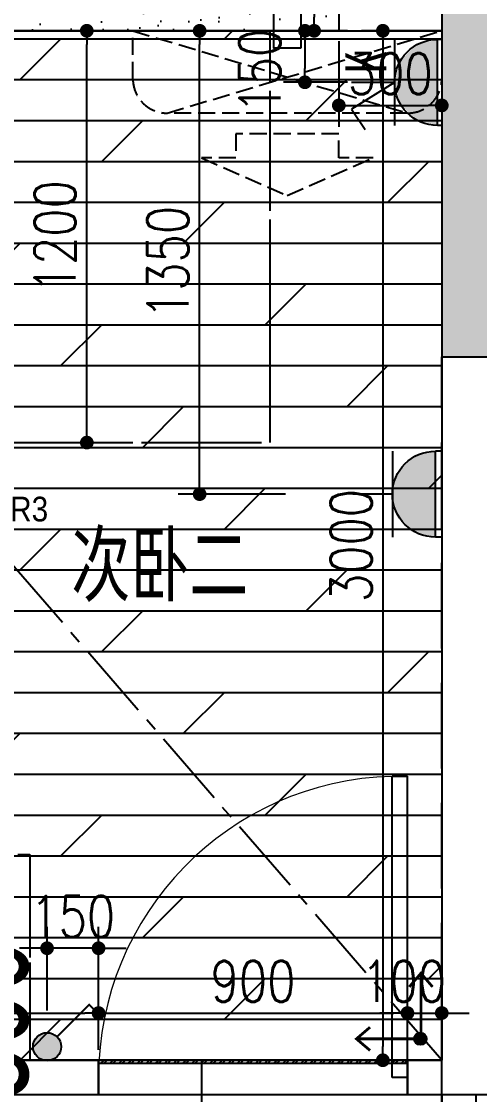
# Model space of a CAD drawing. Header units: inches. Extents: x -2597087 to 134135, y -662679 to 20000.
# Drawn here: x 11245 to 12580, y -12177 to -9050 of the extents above; entities that cross this region are included whole.
import ezdxf
from ezdxf.enums import TextEntityAlignment as Align

# ---------------------------------------------------------------- set-up
doc = ezdxf.new("R2010")
doc.units = ezdxf.units.IN
doc.header["$LTSCALE"] = 100
doc.header["$MEASUREMENT"] = 0
for name, pattern in [('$0$DASH', [0.35, 0.25, -0.1]), ('__DASH', [0.35, 0.25, -0.1]), ('CENTER', [50.8, 31.75, -6.35, 6.35, -6.35]), ('CENTER2', [1.125, 0.75, -0.125, 0.125, -0.125]), ('DASH', [0.35, 0.25, -0.1]), ('DASHDOT2', [12.7, 6.35, -3.175, 0, -3.175]), ('HIDDENX2', [0.75, 0.5, -0.25])]:
    doc.linetypes.add(name, pattern=pattern)
doc.layers.get('0').update_dxf_attribs({"linetype": 'CONTINUOUS'})
doc.layers.get('Defpoints').update_dxf_attribs({"linetype": 'CONTINUOUS'})
for name, color, linetype in [('-04给水图层', 142, 'CENTER'), ('00-墙填充', 8, 'CONTINUOUS'), ('00-墙实线', 6, 'CONTINUOUS'), ('00-梁编号', 2, 'CONTINUOUS'), ('00-梁虚线', 4, 'DASH'), ('Air Conditioner空调机', 147, 'CONTINUOUS'), ('DOOR', 4, 'CONTINUOUS'), ('EQUIP-动力', 3, 'CONTINUOUS'), ('EQUIP-照明', 3, 'CONTINUOUS'), ('floor', 8, 'CONTINUOUS'), ('PUB_HATCH', 8, 'CONTINUOUS'), ('RC', 1, 'CONTINUOUS'), ('WALL', 7, 'CONTINUOUS'), ('wall-dim', 3, 'CONTINUOUS'), ('WC', 1, 'CONTINUOUS'), ('WINDOW', 4, 'CONTINUOUS'), ('天花开线', 4, 'CONTINUOUS'), ('家具', 1, 'DASH'), ('空调', 8, 'CONTINUOUS')]:
    doc.layers.add(name, color=color, linetype=linetype)
doc.layers.add('PUB_TEXT', color=2, linetype='CONTINUOUS', lineweight=0)
doc.styles.add('_TCH_LABEL', font='COMPLEX', dxfattribs={"bigfont": 'GBCBIG'})
doc.styles.add('st', font='', dxfattribs={"width": 0.7})
doc.styles.get("Standard").update_dxf_attribs({"font": 'txt.shx', "width": 0.8, "bigfont": 'GBCBIG.shx'})
doc.styles.add('STYLE1', font='stylu.ttf')
doc.styles.add('宋体', font='', dxfattribs={"width": 0.8})
doc.styles.add('结构海文', font='haiwenrs2015.shx', dxfattribs={"width": 0.7, "bigfont": 'haiwenhz.shx'})
doc.styles.get('st').set_extended_font_data('SimSun')
doc.styles.get('宋体').set_extended_font_data('SimSun')
doc.dimstyles.new('50', dxfattribs={"dimscale": 50, "dimtxt": 2.4, "dimasz": 0.8, "dimexe": 1.25, "dimexo": 0.6, "dimgap": 0.65, "dimtad": 1, "dimdec": 0, "dimdsep": 46, "dimtxsty": 'Standard', "dimblk1": 'DOT', "dimblk2": 'DOT', "dimsah": 1, "dimcen": 2.5, "dimclrd": 3, "dimclre": 3, "dimclrt": 3, "dimadec": 0, "dimazin": 0, "dimtfac": 1, "dimtdec": 0, "dimtix": 1, "dimtmove": 2, "dimatfit": 0, "dimldrblk": 'DOT', "dimfxl": 5, "dimfxlon": 1, "dimarcsym": 0})

# ---------------------------------------------------------------- blocks, each defined once
blk = doc.blocks.new('$DorLib2D$00000001')
for p, q in [((0.45, 0.975), (0.5, 0.975)), ((0.45, 0), (0.45, 0.975)), ((0.5, 0), (0.5, 0.975)), ((0.5, 0), (0.45, 0))]:
    blk.add_line(p, q)
at = {"lineweight": 13}
blk.add_arc((0.475, 0), 0.975, 91.4693, 180, dxfattribs=at)
blk = doc.blocks.new('A$C65142D5C')
at = {"layer": '空调', "linetype": 'DASH', "ltscale": 2}
for p, q in [((240, 100), (0, 900)), ((0, 0), (240, 800))]:
    blk.add_line(p, q, dxfattribs=at)
blk.add_lwpolyline([(0, 0), (0, 900), (140, 900, -0.414214), (240, 800), (240, 100, -0.414214), (140, 0)], format="xyb", close=True, dxfattribs=at)
blk.add_lwpolyline([(370, 700), (370, 600), (300, 600), (300, 300), (370, 300), (370, 200), (480, 450)], close=True, dxfattribs=at)
blk = doc.blocks.new('DFG44EWDSDFG')
at = {"layer": 'PUB_HATCH'}
blk.add_hatch(color=6, dxfattribs=at).paths.add_polyline_path([(12469.9, -10027.5), (12669.9, -10027.5), (12669.9, -8477.5), (13169.9, -8477.5), (13169.9, -8277.5), (12469.9, -8277.5)])
at = {"layer": 'Air Conditioner空调机'}
blk.add_lwpolyline([(12059.9, -9127.5), (12059.9, -8824.8), (11979.9, -8824.8), (11979.9, -9127.5)], close=True, dxfattribs=at)
at = {"layer": 'WALL', "color": 7}
for p, q in [((12469.9, -8277.5), (12469.9, -10027.5)), ((12469.9, -10027.5), (12669.9, -10027.5))]:
    blk.add_line(p, q, dxfattribs=at)
at = {"layer": 'WALL'}
for p, q in [((12169.9, -8877.5), (12169.9, -9077.5)), ((12169.9, -9077.5), (12269.9, -9077.5)), ((12469.9, -9077.5), (12269.9, -9077.5)), ((12469.9, -9077.5), (12469.9, -12077.5)), ((11469.9, -12077.5), (9869.9, -12077.5)), ((11469.9, -12177.5), (11469.9, -12077.5)), ((12469.9, -12077.5), (12369.9, -12077.5)), ((12369.9, -12077.5), (12369.9, -12177.5)), ((9669.9, -12177.5), (11469.9, -12177.5)), ((12369.9, -12177.5), (12569.9, -12177.5)), ((12569.9, -12177.5), (12719.9, -12177.5))]:
    blk.add_line(p, q, dxfattribs=at)
at = {"layer": 'WINDOW'}
blk.add_line((12169.9, -9077.5), (9869.9, -9077.5), dxfattribs=at)
at = {"layer": 'DOOR', "xscale": 900, "yscale": 900, "zscale": -900}
blk.add_blockref('$DorLib2D$00000001', (11919.9, -12127.5), dxfattribs=at)
at = {"layer": '空调', "rotation": 269.9999999066185}
blk.add_blockref('A$C65142D5C', (11569.9, -9077.5), dxfattribs=at)
blk = doc.blocks.new('_Dot')
at = {"color": 0, "linetype": 'ByBlock', "lineweight": -2}
blk.add_line((-0.5, 0), (-1, 0), dxfattribs=at)
at = {"color": 0, "linetype": 'ByBlock', "const_width": 0.5}
blk.add_lwpolyline([(-0.25, 0, 1), (0.25, 0, 1)], format="xyb", close=True, dxfattribs=at)
blk = doc.blocks.new('*D423')
at = {"layer": 'Defpoints', "color": 0, "transparency": 16777216}
for p in [(11092.6, -9077.5), (11435.7, -9077.5), (11092.6, -10277.5)]:
    blk.add_point(p, dxfattribs=at)
at = {"layer": 'WC', "color": 3, "lineweight": -2, "transparency": 16777216}
for p, q in [((11185.7, -9077.5), (11498.2, -9077.5)), ((11435.7, -10237.5), (11435.7, -9117.5)), ((11185.7, -10277.5), (11498.2, -10277.5))]:
    blk.add_line(p, q, dxfattribs=at)
at = {"layer": 'WC', "color": 3, "lineweight": -2, "transparency": 16777216, "xscale": 40, "yscale": 40, "zscale": 40}
for p, rotation in [((11435.7, -9077.5), 90), ((11435.7, -10277.5), 270)]:
    blk.add_blockref('_Dot', p, dxfattribs=dict(at, rotation=rotation))
at = {"layer": 'WC', "color": 3, "transparency": 16777216, "insert": (11343.2, -9677.5), "char_height": 120, "attachment_point": 5, "rotation": 90}
blk.add_mtext('1200', dxfattribs=at)
blk = doc.blocks.new('*D438')
at = {"layer": 'Defpoints', "color": 0, "transparency": 16777216}
for p in [(11319.9, -11751.1), (11319.9, -11962.5), (11469.9, -12003.4)]:
    blk.add_point(p, dxfattribs=at)
at = {"layer": 'EQUIP-照明', "color": 3, "lineweight": -2, "transparency": 16777216}
for p, q in [((11319.9, -11932.5), (11319.9, -11688.6)), ((11469.9, -11973.4), (11469.9, -11688.6)), ((11279.9, -11751.1), (11239.9, -11751.1)), ((11469.9, -11751.1), (11319.9, -11751.1)), ((11509.9, -11751.1), (11549.9, -11751.1))]:
    blk.add_line(p, q, dxfattribs=at)
at = {"layer": 'EQUIP-照明', "color": 3, "lineweight": -2, "transparency": 16777216, "xscale": 40, "yscale": 40, "zscale": 40}
blk.add_blockref('_Dot', (11319.9, -11751.1), dxfattribs=at)
at = {"layer": 'EQUIP-照明', "color": 3, "lineweight": -2, "transparency": 16777216, "xscale": 40, "yscale": 40, "zscale": 40, "rotation": 180}
blk.add_blockref('_Dot', (11469.9, -11751.1), dxfattribs=at)
at = {"layer": 'EQUIP-照明', "color": 3, "transparency": 16777216, "insert": (11394.9, -11658.6), "char_height": 120, "attachment_point": 5}
blk.add_mtext('150', dxfattribs=at)
blk = doc.blocks.new('VDFS12A2FAS')
at = {"linetype": 'ByBlock', "lineweight": -2}
h = blk.add_hatch(color=0, dxfattribs=at)
edge = h.paths.add_edge_path()
edge.add_arc((0, 0), 0.818, 0, 360)
at = {"color": 0, "linetype": 'ByBlock', "lineweight": -2}
for p, q in [((0.578, 0.578), (2.454, 2.454)), ((2.454, 2.454), (3.009, 1.899))]:
    blk.add_line(p, q, dxfattribs=at)
at = {"const_width": 0.118}
blk.add_lwpolyline([(0.578, 0.578), (2.454, 2.454), (3.009, 1.899)], dxfattribs=at)
at = {"color": 0, "linetype": 'ByBlock', "lineweight": -2}
blk.add_circle((0, 0), 0.818, dxfattribs=at)
blk = doc.blocks.new('DREGFDS34DFDFDFFDDFDF')
at = {"layer": 'EQUIP-动力', "color": 8, "linetype": '__DASH', "ltscale": 10}
for p, q in [((39989.1, -9077.5), (37889.2, -9077.5)), ((39989.1, -10277.5), (39989.1, -9077.5)), ((37889.2, -10277.5), (39989.1, -10277.5)), ((37889.2, -11477.7), (39289.2, -11477.7)), ((39289.2, -11477.7), (39289.2, -12077.5)), ((39289.2, -12077.5), (37889.2, -12077.5))]:
    blk.add_line(p, q, dxfattribs=at)
blk = doc.blocks.new('safre2cdas')
at = {"linetype": 'ByBlock', "lineweight": -2}
h = blk.add_hatch(color=0, dxfattribs=at)
edge = h.paths.add_edge_path()
edge.add_ellipse((-141.7, 0), major_axis=(-88.6, 88.6), ratio=1, start_angle=135, end_angle=315, ccw=False)
edge.add_line((-141.7, -125.2), (-141.7, 125.2))
at = {"color": 0, "linetype": 'ByBlock', "lineweight": -2}
for p, q in [((-160.3, 125.2), (-141.7, 125.2)), ((-141.7, 125.2), (-141.7, -125.2)), ((-16.4, -125.2), (-16.4, 125.2)), ((-16.4, 0), (98.6, 0)), ((-160.3, -125.2), (-141.7, -125.2))]:
    blk.add_line(p, q, dxfattribs=at)
at = {"color": 0, "linetype": 'ByBlock', "lineweight": -2, "extrusion": (0, 0, -1)}
blk.add_ellipse((-141.7, 0), major_axis=(88.6, 88.6), ratio=1, start_param=-0.785398, end_param=2.356194, dxfattribs=at)
blk = doc.blocks.new('*D502')
at = {"layer": 'Defpoints', "color": 0, "transparency": 16777216}
for p in [(11764.4, -9077.5), (12112.4, -9077.5), (12112.4, -10427.7)]:
    blk.add_point(p, dxfattribs=at)
at = {"layer": 'EQUIP-动力', "color": 3, "lineweight": -2, "transparency": 16777216}
for p, q in [((12014.4, -9077.5), (11701.9, -9077.5)), ((11764.4, -10387.7), (11764.4, -9117.5)), ((12014.4, -10427.7), (11701.9, -10427.7))]:
    blk.add_line(p, q, dxfattribs=at)
at = {"layer": 'EQUIP-动力', "color": 3, "lineweight": -2, "transparency": 16777216, "xscale": 40, "yscale": 40, "zscale": 40}
for p, rotation in [((11764.4, -9077.5), 90), ((11764.4, -10427.7), 270)]:
    blk.add_blockref('_Dot', p, dxfattribs=dict(at, rotation=rotation))
at = {"layer": 'EQUIP-动力', "color": 3, "transparency": 16777216, "insert": (11671.9, -9752.6), "char_height": 120, "attachment_point": 5, "rotation": 90}
blk.add_mtext('1350', dxfattribs=at)
blk = doc.blocks.new('*D503')
at = {"layer": 'Defpoints', "color": 0, "transparency": 16777216}
for p in [(12224.8, -9077.5), (12071.1, -9227.5), (12224.8, -9227.5)]:
    blk.add_point(p, dxfattribs=at)
at = {"layer": 'EQUIP-动力', "color": 3, "lineweight": -2, "transparency": 16777216}
for p, q in [((12194.8, -9077.5), (12008.6, -9077.5)), ((12071.1, -9117.5), (12071.1, -9187.5)), ((12194.8, -9227.5), (12008.6, -9227.5))]:
    blk.add_line(p, q, dxfattribs=at)
at = {"layer": 'EQUIP-动力', "color": 3, "lineweight": -2, "transparency": 16777216, "xscale": 40, "yscale": 40, "zscale": 40}
for p, rotation in [((12071.1, -9077.5), 90), ((12071.1, -9227.5), 270)]:
    blk.add_blockref('_Dot', p, dxfattribs=dict(at, rotation=rotation))
at = {"layer": 'EQUIP-动力', "color": 3, "transparency": 16777216, "insert": (11939.8, -9194.9), "char_height": 120, "attachment_point": 5, "rotation": 90}
blk.add_mtext('150', dxfattribs=at)
blk = doc.blocks.new('HJ1')
for p, q in [((-337.8, 478), (-337.8, 444.2)), ((-337.8, 444.2), (337.8, 444.2)), ((337.8, 478), (337.8, 444.2)), ((337.8, 106.4), (-337.8, 106.4)), ((0, 106.4), (-209.3, -232)), ((0, 106.4), (0, -231.4)), ((-209.3, -232), (-370.8, -122.7))]:
    blk.add_line(p, q)
blk.add_arc((0, 444.2), 337.8, 180, 0)
for points in [[(292.6, 275.3), (-292.6, 275.3), (337.8, 444.2), (-337.8, 444.2)], [(168.9, 151.7), (-168.9, 151.7), (292.6, 275.3), (-292.6, 275.3)], [(0, 106.4), (0, 106.4), (168.9, 151.7), (-168.9, 151.7)]]:
    blk.add_solid(points)
at = {"style": '_TCH_LABEL', "flags": 9}
blk.add_attdef('A', (0, -231.4), '', height=0.0135, dxfattribs=at)
blk = doc.blocks.new('h54h5h56j56')
at = {"layer": '-04给水图层', "color": 8, "linetype": '$0$DASH', "ltscale": 5}
for p, q in [((35375, 15596.3), (33275.1, 15596.3)), ((35375, 14396.3), (35375, 15596.3)), ((33275.1, 14396.3), (35375, 14396.3)), ((33275.1, 13196), (34675.1, 13196)), ((34675.1, 13196), (34675.1, 12596.3)), ((34675.1, 12596.3), (33275.1, 12596.3))]:
    blk.add_line(p, q, dxfattribs=at)
blk = doc.blocks.new('pkgds')
blk.add_hatch(color=1).paths.add_polyline_path([(162250.7, -60662.2, 1), (162296, -60662.2, 1)])
at = {"color": 1, "const_width": 10}
for points in [[(162317.9, -60473.2), (162275.5, -60423.6), (162233.1, -60473.2)], [(162275.5, -60639.7), (162275.5, -60423.6)], [(162090.3, -60704.9), (162040.7, -60662.5), (162090.3, -60620.1)], [(162250.7, -60662.5), (162040.7, -60662.5)]]:
    blk.add_lwpolyline(points, dxfattribs=at)
at = {"color": 1}
blk.add_circle((162273.4, -60662.2), 22.6, dxfattribs=at)
blk = doc.blocks.new('*D578')
at = {"layer": 'Defpoints', "color": 0, "transparency": 16777216}
for p in [(9669.9, -12177.5), (11469.9, -12177.5), (9669.9, -12393.9)]:
    blk.add_point(p, dxfattribs=at)
at = {"layer": 'wall-dim', "color": 3, "lineweight": -2, "transparency": 16777216}
for p, q in [((9669.9, -12207.5), (9669.9, -12456.4)), ((11469.9, -12207.5), (11469.9, -12456.4)), ((11429.9, -12393.9), (9709.9, -12393.9))]:
    blk.add_line(p, q, dxfattribs=at)
at = {"layer": 'wall-dim', "color": 3, "lineweight": -2, "transparency": 16777216, "xscale": 40, "yscale": 40, "zscale": 40, "rotation": 180}
blk.add_blockref('_Dot', (9669.9, -12393.9), dxfattribs=at)
at = {"layer": 'wall-dim', "color": 3, "lineweight": -2, "transparency": 16777216, "xscale": 40, "yscale": 40, "zscale": 40}
blk.add_blockref('_Dot', (11469.9, -12393.9), dxfattribs=at)
at = {"layer": 'wall-dim', "color": 3, "transparency": 16777216, "insert": (10569.9, -12301.4), "char_height": 120, "attachment_point": 5}
blk.add_mtext('1800', dxfattribs=at)
blk = doc.blocks.new('*D585')
at = {"layer": 'Defpoints', "color": 0, "transparency": 16777216}
for p in [(11469.9, -11940), (9869.9, -12077.5), (11469.9, -12077.5)]:
    blk.add_point(p, dxfattribs=at)
at = {"layer": 'wall-dim', "color": 3, "lineweight": -2, "transparency": 16777216}
for p, q in [((9869.9, -12047.5), (9869.9, -11877.5)), ((11469.9, -12047.5), (11469.9, -11877.5)), ((9909.9, -11940), (11429.9, -11940))]:
    blk.add_line(p, q, dxfattribs=at)
at = {"layer": 'wall-dim', "color": 3, "lineweight": -2, "transparency": 16777216, "xscale": 40, "yscale": 40, "zscale": 40, "rotation": 180}
blk.add_blockref('_Dot', (9869.9, -11940), dxfattribs=at)
at = {"layer": 'wall-dim', "color": 3, "lineweight": -2, "transparency": 16777216, "xscale": 40, "yscale": 40, "zscale": 40}
blk.add_blockref('_Dot', (11469.9, -11940), dxfattribs=at)
at = {"layer": 'wall-dim', "color": 3, "transparency": 16777216, "insert": (10669.9, -11847.5), "char_height": 120, "attachment_point": 5}
blk.add_mtext('1600', dxfattribs=at)
blk = doc.blocks.new('*D586')
at = {"layer": 'Defpoints', "color": 0, "transparency": 16777216}
for p in [(12369.9, -11940), (11469.9, -12077.5), (12369.9, -12077.5)]:
    blk.add_point(p, dxfattribs=at)
at = {"layer": 'wall-dim', "color": 3, "lineweight": -2, "transparency": 16777216}
for p, q in [((11469.9, -12047.5), (11469.9, -11877.5)), ((12369.9, -12047.5), (12369.9, -11877.5)), ((11509.9, -11940), (12329.9, -11940))]:
    blk.add_line(p, q, dxfattribs=at)
at = {"layer": 'wall-dim', "color": 3, "lineweight": -2, "transparency": 16777216, "xscale": 40, "yscale": 40, "zscale": 40, "rotation": 180}
blk.add_blockref('_Dot', (11469.9, -11940), dxfattribs=at)
at = {"layer": 'wall-dim', "color": 3, "lineweight": -2, "transparency": 16777216, "xscale": 40, "yscale": 40, "zscale": 40}
blk.add_blockref('_Dot', (12369.9, -11940), dxfattribs=at)
at = {"layer": 'wall-dim', "color": 3, "transparency": 16777216, "insert": (11919.9, -11847.5), "char_height": 120, "attachment_point": 5}
blk.add_mtext('900', dxfattribs=at)
blk = doc.blocks.new('*D587')
at = {"layer": 'Defpoints', "color": 0, "transparency": 16777216}
for p in [(12469.9, -11940), (12369.9, -12077.5), (12469.9, -12077.5)]:
    blk.add_point(p, dxfattribs=at)
at = {"layer": 'wall-dim', "color": 3, "lineweight": -2, "transparency": 16777216}
for p, q in [((12369.9, -12047.5), (12369.9, -11877.5)), ((12469.9, -12047.5), (12469.9, -11877.5)), ((12329.9, -11940), (12289.9, -11940)), ((12369.9, -11940), (12469.9, -11940)), ((12509.9, -11940), (12549.9, -11940))]:
    blk.add_line(p, q, dxfattribs=at)
at = {"layer": 'wall-dim', "color": 3, "lineweight": -2, "transparency": 16777216, "xscale": 40, "yscale": 40, "zscale": 40}
blk.add_blockref('_Dot', (12369.9, -11940), dxfattribs=at)
at = {"layer": 'wall-dim', "color": 3, "lineweight": -2, "transparency": 16777216, "xscale": 40, "yscale": 40, "zscale": 40, "rotation": 180}
blk.add_blockref('_Dot', (12469.9, -11940), dxfattribs=at)
at = {"layer": 'wall-dim', "color": 3, "transparency": 16777216, "insert": (12358.6, -11847.5), "char_height": 120, "attachment_point": 5}
blk.add_mtext('100', dxfattribs=at)
blk = doc.blocks.new('*D593')
at = {"layer": 'Defpoints', "color": 0, "transparency": 16777216}
for p in [(12169.9, -8477.5), (12098, -9077.5), (12169.9, -9077.5)]:
    blk.add_point(p, dxfattribs=at)
at = {"layer": 'wall-dim', "color": 3, "lineweight": -2, "transparency": 16777216}
for p, q in [((12139.9, -8477.5), (12035.5, -8477.5)), ((12098, -8517.5), (12098, -9037.5)), ((12139.9, -9077.5), (12035.5, -9077.5))]:
    blk.add_line(p, q, dxfattribs=at)
at = {"layer": 'wall-dim', "color": 3, "lineweight": -2, "transparency": 16777216, "xscale": 40, "yscale": 40, "zscale": 40}
for p, rotation in [((12098, -8477.5), 90), ((12098, -9077.5), 270)]:
    blk.add_blockref('_Dot', p, dxfattribs=dict(at, rotation=rotation))
at = {"layer": 'wall-dim', "color": 3, "transparency": 16777216, "insert": (12005.5, -8903), "char_height": 120, "attachment_point": 5, "rotation": 90}
blk.add_mtext('600', dxfattribs=at)
blk = doc.blocks.new('*D594')
at = {"layer": 'Defpoints', "color": 0, "transparency": 16777216}
for p in [(12169.9, -9077.5), (12469.9, -9077.5), (12469.9, -9294.9)]:
    blk.add_point(p, dxfattribs=at)
at = {"layer": 'wall-dim', "color": 3, "lineweight": -2, "transparency": 16777216}
for p, q in [((12169.9, -9107.5), (12169.9, -9357.4)), ((12469.9, -9107.5), (12469.9, -9357.4)), ((12209.9, -9294.9), (12429.9, -9294.9))]:
    blk.add_line(p, q, dxfattribs=at)
at = {"layer": 'wall-dim', "color": 3, "lineweight": -2, "transparency": 16777216, "xscale": 40, "yscale": 40, "zscale": 40, "rotation": 180}
blk.add_blockref('_Dot', (12169.9, -9294.9), dxfattribs=at)
at = {"layer": 'wall-dim', "color": 3, "lineweight": -2, "transparency": 16777216, "xscale": 40, "yscale": 40, "zscale": 40}
blk.add_blockref('_Dot', (12469.9, -9294.9), dxfattribs=at)
at = {"layer": 'wall-dim', "color": 3, "transparency": 16777216, "insert": (12319.9, -9202.4), "char_height": 120, "attachment_point": 5}
blk.add_mtext('300', dxfattribs=at)
blk = doc.blocks.new('*D595')
at = {"layer": 'Defpoints', "color": 0, "transparency": 16777216}
for p in [(12469.9, -9077.5), (12298.2, -12077.5), (12469.9, -12077.5)]:
    blk.add_point(p, dxfattribs=at)
at = {"layer": 'wall-dim', "color": 3, "lineweight": -2, "transparency": 16777216}
for p, q in [((12439.9, -9077.5), (12235.7, -9077.5)), ((12298.2, -9117.5), (12298.2, -12037.5)), ((12439.9, -12077.5), (12235.7, -12077.5))]:
    blk.add_line(p, q, dxfattribs=at)
at = {"layer": 'wall-dim', "color": 3, "lineweight": -2, "transparency": 16777216, "xscale": 40, "yscale": 40, "zscale": 40}
for p, rotation in [((12298.2, -9077.5), 90), ((12298.2, -12077.5), 270)]:
    blk.add_blockref('_Dot', p, dxfattribs=dict(at, rotation=rotation))
at = {"layer": 'wall-dim', "color": 3, "transparency": 16777216, "insert": (12205.7, -10577.5), "char_height": 120, "attachment_point": 5, "rotation": 90}
blk.add_mtext('3000', dxfattribs=at)
blk = doc.blocks.new('GTDEHD')
at = {"layer": '00-墙填充', "color": 8}
for points in [[(108910.8, -18531.4), (109110.8, -18531.4), (108910.8, -16781.4), (109110.8, -16981.4)], [(108910.8, -18531.4), (109110.8, -18531.4), (108910.8, -18531.4), (109110.8, -18531.4)], [(108910.8, -18531.4), (109110.8, -18531.4), (108910.8, -18531.4), (109110.8, -18531.4)]]:
    blk.add_solid(points, dxfattribs=at)
at = {"layer": '00-墙实线', "color": 8}
for p, q in [((108910.8, -16781.4), (108910.8, -18531.4)), ((108910.8, -18531.4), (109110.8, -18531.4))]:
    blk.add_line(p, q, dxfattribs=at)
at = {"layer": '00-梁虚线', "color": 8, "ltscale": 10}
blk.add_line((108910.8, -24631.4), (108910.8, -18531.4), dxfattribs=at)
at = {"layer": '00-梁编号', "color": 8, "style": '结构海文', "width": 0.7}
blk.add_text('KL34(1) 200X500', height=300, rotation=90, dxfattribs=at).set_placement((107705, -22431.7))

msp = doc.modelspace()

# ---------------------------------------------------------------- hatches: boundary and pattern name
at = {"layer": 'floor'}
h = msp.add_hatch(dxfattribs=at)
h.set_pattern_fill('AR-SAND', color=256, scale=66)
h.paths.add_polyline_path([(12169.915, -8477.452), (11919.915, -8477.452), (10119.915, -8477.452), (9869.915, -8477.452), (9869.915, -8877.452), (9869.915, -9077.452), (12169.915, -9077.452), (12169.915, -8877.452)])
h = msp.add_hatch(dxfattribs=at)
h.set_pattern_fill('_USER', color=256, scale=800, double=1, pattern_type=0)
h.set_pattern_definition([(0, (11769.9, -12077.45), (0, 800), []), (90, (11769.9, -12077.45), (-800, 5e-14), [])])
h.paths.add_polyline_path([(6166.951, -9077.452), (9666.951, -9077.452), (9669.915, -12177.452), (11469.915, -12177.452), (11469.915, -12077.452), (12369.915, -12077.452), (12369.915, -12177.452), (12719.915, -12177.452), (12719.915, -12077.452), (13619.915, -12077.452), (13619.915, -12177.452), (13669.915, -12177.452), (13669.915, -13277.452), (13619.915, -13277.452), (13619.915, -13377.452), (12719.915, -13377.452), (12719.915, -13277.452), (10769.915, -13277.452), (10769.915, -13377.452), (9869.915, -13377.452), (9869.915, -13277.452), (9669.915, -13277.452), (9672.879, -16677.452), (6172.879, -16677.452), (6169.915, -13381.348), (4069.915, -13377.452), (4069.915, -11827.452), (6069.915, -11827.452), (6069.915, -12177.452), (6169.915, -12177.452), (6169.915, -11087.452), (6019.915, -11087.452), (6019.915, -11697.452), (4699.915, -11697.452), (4699.915, -11597.452), (4549.915, -11597.452), (4549.915, -11147.452), (4099.915, -11147.452), (4099.915, -9107.452), (6019.915, -9107.452), (6019.915, -9487.452), (6168.433, -9487.452)])
h.paths.add_polyline_path([(4219.915, -12327.452), (6169.915, -12327.452), (6169.915, -13227.452), (4219.915, -13227.452)], flags=16)
h = msp.add_hatch(dxfattribs=at)
h.set_pattern_fill('DOLMIT', color=256, scale=150, style=0)
h.set_pattern_definition([(0, (12669.92, -12077.45), (3e-14, 119.0613), []), (45, (12669.9, -12077.45), (-238.122, 238.122), [168.38, -336.756])])
h.paths.add_polyline_path([(9869.915, -12077.452), (12469.915, -12077.452), (12469.915, -9077.452), (9869.915, -9077.452)])
at = {"layer": 'floor', "linetype": 'ByBlock'}
h = msp.add_hatch(dxfattribs=at)
h.set_pattern_fill('ANSI32', color=8, scale=50)
h.set_pattern_definition([(45, (-3032.806, -22088.51), (-13.258252, 13.258252), []), (45, (-3023.968, -22088.51), (-13.258252, 13.258252), [])])
h.paths.add_polyline_path([(11469.915, -12077.452), (12369.915, -12077.452), (12369.915, -12087.452), (11469.915, -12087.452)])

# ---------------------------------------------------------------- linework, layer by layer
at = {"layer": 'floor', "color": 1}
msp.add_line((11469.915, -12077.452), (12369.915, -12077.452), dxfattribs=at)
at = {"layer": 'floor', "color": 1, "linetype": 'ByBlock'}
msp.add_lwpolyline([(11469.915, -12077.452), (12369.915, -12077.452), (12369.915, -12087.452), (11469.915, -12087.452)], close=True, dxfattribs=at)
at = {"layer": 'RC', "color": 1}
msp.add_lwpolyline([(9869.915, -9077.452), (12469.915, -9077.452), (12469.915, -12077.452), (9869.915, -12077.452)], close=True, dxfattribs=at)
at = {"layer": 'RC'}
for points in [[(12369.915, -12077.452), (11469.915, -12077.452), (11469.915, -12177.452), (12369.915, -12177.452)], [(9869.915, -12177.452), (12469.915, -12177.452), (12469.915, -13277.452), (9869.915, -13277.452)]]:
    msp.add_lwpolyline(points, close=True, dxfattribs=at)
at = {"layer": '天花开线', "linetype": 'CENTER2', "ltscale": 3}
msp.add_line((12469.915, -12077.452), (9869.914, -9077.451), dxfattribs=at)
at = {"layer": '家具', "color": 2, "linetype": 'HIDDENX2'}
msp.add_lwpolyline([(9869.915, -9077.452), (9869.915, -9077.452), (9869.915, -10277.452), (11969.835, -10277.452), (11969.835, -9077.452)], close=True, dxfattribs=at)
at = {"layer": '家具', "color": 2, "linetype": 'DASH', "ltscale": 3}
msp.add_lwpolyline([(9869.915, -12077.452), (9869.915, -11477.675), (11269.915, -11477.676), (11269.915, -12077.453)], close=True, dxfattribs=at)

# ---------------------------------------------------------------- block references
at = {"layer": '-04给水图层'}
msp.add_blockref('h54h5h56j56', (-23405.213, -24673.725), dxfattribs=at)
msp.add_blockref('DFG44EWDSDFG', (0, 0))
at = {"layer": '00-梁虚线'}
msp.add_blockref('GTDEHD', (-96440.852, 8503.907), dxfattribs=at)
at = {"layer": 'EQUIP-动力', "color": 2}
msp.add_blockref('DREGFDS34DFDFDFFDDFDF', (-28019.272, 0), dxfattribs=at)
at = {"layer": 'EQUIP-动力', "color": 5}
ref = msp.add_blockref('HJ1', (12292.638, -9227.899), dxfattribs=dict(at, xscale=-0.3708590045571327, yscale=0.3708590045571327, zscale=0.3708590045571327, rotation=270))
ref.add_attrib('K', 'K', dxfattribs={"height": 120, "rotation": 90, "style": '宋体', "width": 0.796875}).set_placement((12344.536, -9169.19), align=Align.BOTTOM_CENTER)
at = {"layer": 'EQUIP-动力', "rotation": 180}
msp.add_blockref('safre2cdas', (12309.643, -10427.706), dxfattribs=at)
at = {"layer": 'EQUIP-照明', "xscale": 50, "yscale": 50, "zscale": 50}
msp.add_blockref('VDFS12A2FAS', (11319.915, -12038.139), dxfattribs=at)
at = {"layer": 'floor', "color": 1, "xscale": 0.7999999998137355, "yscale": 0.7999999998137355, "zscale": 0.7999999998137355}
msp.add_blockref('pkgds', (-117411.286, 36514.837), dxfattribs=at)

# ---------------------------------------------------------------- texts
at = {"layer": 'PUB_TEXT', "linetype": 'ByBlock', "style": 'st', "width": 0.7}
msp.add_text('次卧二', height=180, dxfattribs=at).set_placement((11390.545, -10721.627))
at = {"layer": 'RC', "color": 4, "linetype": 'DASHDOT2', "ltscale": 0.1, "style": 'STYLE1', "width": 0.9}
msp.add_text('R3', height=72, dxfattribs=at).set_placement((11212.384, -10507.29))

# ---------------------------------------------------------------- dimensions: what is measured, and where the dimension line sits
at = {"layer": 'EQUIP-动力', "color": 2}
dim = msp.add_linear_dim(base=(11764.394, -9077.452), p1=(12112.45, -10427.706), p2=(12112.45, -9077.452), angle=90, dimstyle='50', dxfattribs=at)
dim.commit()
dim.dimension.update_dxf_attribs({"geometry": '*D502', "text_midpoint": (11671.894, -9752.579)})
at = {"layer": 'EQUIP-动力'}
dim = msp.add_linear_dim(base=(12071.142, -9227.452), p1=(12224.791, -9077.452), p2=(12224.791, -9227.452), angle=270, dimstyle='50', dxfattribs=at)
dim.commit()
dim.dimension.update_dxf_attribs({"geometry": '*D503', "text_midpoint": (11939.823, -9194.852), "dimtype": 160})
at = {"layer": 'EQUIP-照明', "color": 6}
dim = msp.add_linear_dim(base=(11319.915, -11751.135), p1=(11469.915, -12003.356), p2=(11319.915, -11962.458), angle=180, dimstyle='50', dxfattribs=at)
dim.commit()
dim.dimension.update_dxf_attribs({"geometry": '*D438', "text_midpoint": (11394.915, -11658.635)})
at = {"layer": 'wall-dim'}
dim = msp.add_linear_dim(base=(12097.957, -9077.452), p1=(12169.915, -8477.452), p2=(12169.915, -9077.452), angle=90, dimstyle='50', override={"dimarcsym": 2}, dxfattribs=at)
dim.commit()
dim.dimension.update_dxf_attribs({"geometry": '*D593', "text_midpoint": (12005.457, -8903.026), "dimtype": 160})
dim = msp.add_linear_dim(base=(12298.162, -12077.452), p1=(12469.915, -9077.452), p2=(12469.915, -12077.452), angle=90, dimstyle='50', override={"dimarcsym": 2}, dxfattribs=at)
dim.commit()
dim.dimension.update_dxf_attribs({"geometry": '*D595', "text_midpoint": (12205.662, -10577.452)})
for base, p1, p2, picture, middle in [((12469.915, -9294.935), (12169.915, -9077.452), (12469.915, -9077.452), '*D594', (12319.915, -9202.435)), ((11469.915, -11939.958), (9869.915, -12077.452), (11469.915, -12077.452), '*D585', (10669.915, -11847.458)), ((12369.915, -11939.958), (11469.915, -12077.452), (12369.915, -12077.452), '*D586', (11919.915, -11847.458)), ((9669.915, -12393.885), (11469.915, -12177.452), (9669.915, -12177.452), '*D578', (10569.915, -12301.385))]:
    dim = msp.add_linear_dim(base=base, p1=p1, p2=p2, dimstyle='50', override={"dimarcsym": 2}, dxfattribs=at)
    dim.commit()
    dim.dimension.update_dxf_attribs({"geometry": picture, "text_midpoint": middle})
dim = msp.add_linear_dim(base=(12469.915, -11939.958), p1=(12369.915, -12077.452), p2=(12469.915, -12077.452), dimstyle='50', override={"dimarcsym": 2}, dxfattribs=at)
dim.commit()
dim.dimension.update_dxf_attribs({"geometry": '*D587', "text_midpoint": (12358.63, -11847.458), "dimtype": 160})
at = {"layer": 'WC'}
dim = msp.add_linear_dim(base=(11435.743, -9077.452), p1=(11092.624, -10277.452), p2=(11092.624, -9077.452), angle=90, dimstyle='50', dxfattribs=at)
dim.commit()
dim.dimension.update_dxf_attribs({"geometry": '*D423', "text_midpoint": (11343.243, -9677.452)})

doc.saveas('drawing.dxf')
